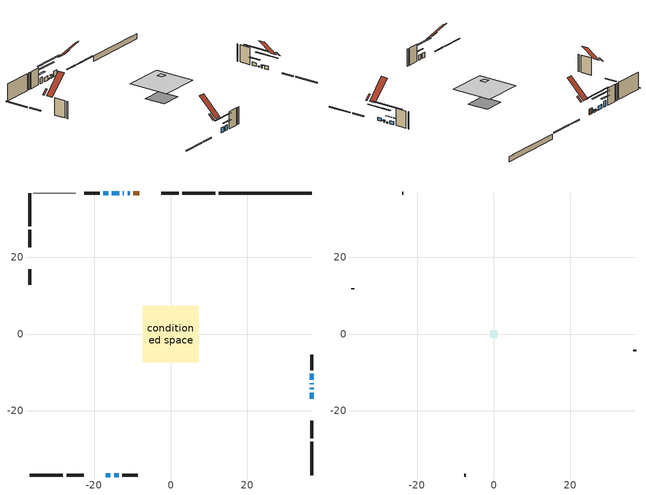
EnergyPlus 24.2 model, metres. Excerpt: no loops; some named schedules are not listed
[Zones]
conditioned space
 floor adiabatic (AdiabaticFloorConstruction): -7.35,-7.35 -7.35,7.35 7.35,7.35 7.35,-7.35 z4.73
 floor foundation (Slab1 construction): -3.89,-3.89 -3.89,3.89 3.89,3.89 3.89,-3.89 z-0.84
 wall outside (RimJoist1 construction): 11.64,36.75 2.98,36.75 / -36.75,-36.75 -28.09,-36.75 / -36.75,36.75 -36.75,28.09 / 36.75,-36.75 36.75,-28.09 z1.07:1.37
 wall outside (RimJoist3 construction): 2.05,36.75 -2.49,36.75 / -27.16,-36.75 -22.62,-36.75 / -36.75,27.16 -36.75,22.62 / 36.75,-27.16 36.75,-22.62 z1.07:1.37
 wall outside (AdiabaticWallConstruction 1): -8.18,36.75 -9.82,36.75 z1.07:3.1
 wall outside (AdiabaticWallConstruction): 36.75,-16.93 36.75,-15.36 / 36.75,-11.9 36.75,-10.34 z1.07:2.24; 36.75,-14.43 36.75,-14.02 z1.07:1.69; -10.75,36.75 -11.27,36.75 z1.07:1.83; 36.75,-13.09 36.75,-12.83 / -12.19,36.75 -12.46,36.75 z1.07:1.46; -13.38,36.75 -15.33,36.75 z1.07:2.52; -16.93,-36.75 -15.7,-36.75 / -14.78,-36.75 -13.55,-36.75 z1.07:2.89; -16.25,36.75 -17.63,36.75 z1.07:3.12
 wall outside (Wall1 construction): -18.56,36.75 -22.6,36.75 / -12.62,-36.75 -8.58,-36.75 / -36.75,16.93 -36.75,12.89 / 36.75,-9.41 36.75,-5.37 z1.07:7.17
 wall foundation (FoundationWall1 construction): 12.57,36.75,-0.84 12.57,36.75,1.07 34.33,36.75,1.07 34.33,36.75,0.99 36.75,36.75,0.99 36.75,36.75,-0.84
 wall adiabatic (Wall5 construction): -24.77,36.75 -35.82,36.75 z1.07:7.17
 window (WindowConstruction): 36.75,-16.93 36.75,-15.36 z1.07:2.24
 window (WindowConstruction 6): 36.75,-14.43 36.75,-14.02 z1.07:1.68
 window (WindowConstruction 7): -10.75,36.75 -11.26,36.75 z1.07:1.83
 window (WindowConstruction 8): 36.75,-13.09 36.75,-12.83 z1.07:1.46
 window (WindowConstruction 9): -12.19,36.75 -12.45,36.75 z1.07:1.46
 window (WindowConstruction 1): -13.38,36.75 -15.32,36.75 z1.07:2.51
 window (WindowConstruction 2): -16.93,-36.75 -15.7,-36.75 z1.07:2.89
 window (WindowConstruction 3): 36.75,-11.9 36.75,-10.34 z1.07:2.24
 window (WindowConstruction 4): -16.25,36.75 -17.63,36.75 z1.07:3.12
 window (WindowConstruction 5): -14.77,-36.75 -13.55,-36.75 z1.07:2.89
 door (Door): -8.18,36.75 -9.82,36.75 z1.07:3.1
 ceiling adiabatic (AdiabaticFloorConstruction): 7.35,-7.35 7.35,7.35 -7.35,7.35 -7.35,-7.35 z4.73
 roof outside (Roof2 construction): -7.25,36.75,7.17 -7.25,30.15,13.76 -4.92,30.15,13.76 -4.92,36.75,7.17; -17.86,-36.75,7.17 -17.86,-30.15,13.76 -20.19,-30.15,13.76 -20.19,-36.75,7.17; -36.75,17.86,7.17 -30.15,17.86,13.76 -30.15,20.19,13.76 -36.75,20.19,7.17; 36.75,-17.86,7.17 30.15,-17.86,13.76 30.15,-20.19,13.76 36.75,-20.19,7.17
attic - vented
 floor to conditioned space (Floor1 construction Reversed): -0.97,-0.97 -0.97,0.97 0.97,0.97 0.97,-0.97 z7.17
 wall outside (Wall4 construction): -23.53,36.75 -23.84,36.75 / -7.65,-36.75 -7.35,-36.75 / -36.75,11.96 -36.75,11.65 / 36.75,-4.44 36.75,-4.13 z1.07:7.17
 roof outside (Roof1 construction): -3.99,36.75,7.17 -3.99,35.12,8.8 -3.41,35.12,8.8 -3.41,36.75,7.17; -21.12,-36.75,7.17 -21.12,-35.12,8.8 -21.69,-35.12,8.8 -21.69,-36.75,7.17; -36.75,21.12,7.17 -35.12,21.12,8.8 -35.12,21.69,8.8 -36.75,21.69,7.17; 36.75,-21.12,7.17 35.12,-21.12,8.8 35.12,-21.69,8.8 36.75,-21.69,7.17
shading: 36.75,-11.61 36.75,-20.68 37.16,-20.68 37.16,-11.61 z5.99; 36.75,-13.82 36.75,-14.63 37.16,-14.63 37.16,-13.82 z1.88; -11.46,36.75 -10.55,36.75 -10.55,37.16 -11.46,37.16 z2.03; 36.75,-6.77 36.75,-19.15 37.16,-19.15 37.16,-6.77 z7.52; -18.51,36.75 -6.13,36.75 -6.13,37.16 -18.51,37.16 z7.52; -19.07,36.75 -9.63,36.75 -9.63,37.16 -19.07,37.16 z6.26; -11.95,-36.75 -20.68,-36.75 -20.68,-37.16 -11.95,-37.16 z6.64; 36.75,-8.92 36.75,-13.32 37.16,-13.32 37.16,-8.92 z3.66; -19.05,36.75 -14.83,36.75 -14.83,37.16 -19.05,37.16 z4.54; -12.13,-36.75 -16.2,-36.75 -16.2,-37.16 -12.13,-37.16 z4.31
[Building]
Building 1: Terrain=Suburbs
[Site:Location]
Ottawa Intl AP_ON: Latitude {deg}=45.32; Longitude {deg}=-75.67; Time Zone {hr}=-5; Elevation {m}=115; Keep Site Location Information=Yes
[Site:GroundTemperature:Shallow]
1.18808, -1.19398, -1.38475, -0.254337, 4.28362, 8.80044, 12.7163, 15.1969, 15.4076, 13.3901, 9.57408, 5.19582
[Site:WaterMainsTemperature]
Calculation Method=Schedule; Temperature Schedule=mains temperature schedule
[Material] Roughness=Rough; Thermal Absorptance=0.9
Name | Thickness {m} | Conductivity {W/m-K} | Density {kg/m3} | Specific Heat {J/kg-K} | Solar Absorptance | Visible Absorptance
asphalt or fiberglass shingles | 0.00635 | 0.162714 | 1121.4 | 1465.45 | 0.4 | 0.4
ceiling loosefill ins | 0.0846667 | 0.0480833 | 16.02 | 1046.75 | 0.7 | 0.7
ceiling stud and cavity | 0.1397 | 0.137024 | 65.682 | 1177.47 | 0.7 | 0.7
concrete 4.0 in. | 0.1016 | 1.803125 | 2242.8 | 837.4 | 0.7 | 0.7
concrete 8.0 in. | 0.2032 | 1.803125 | 2242.8 | 837.4 | 0.7 | 0.7
door material | 0.04445 | 0.188738 | 512.64 | 1214.23 | 0.7 | 0.7
floor covering | 0.0127 | 0.0433444 | 54.468 | 1339.84 | 0.6 | 0.6
floor rigid ins; wall rigid ins | 0.512978 | 0.029427 | 32.04 | 1214.23 | 0.7 | 0.7
floor stud and cavity | 0.1397 | 1.75129 | 37.0049 | 1207.88 | 0.7 | 0.7
furniture material conditioned space 1 | 0.1524 | 0.115458 | 640.8 | 1214.23 | 0.6 | 0.6
gypsum board | 0.0127 | 0.160291 | 801 | 837.4 | 0.6 | 0.6
osb sheathing 0.5 in. | 0.0127 | 0.115458 | 512.64 | 1214.23 | 0.7 | 0.7
osb sheathing 0.5 in. 1 | 0.0127 | 0.115458 | 512.64 | 1214.23 | 0.4 | 0.4
osb sheathing 0.75 in. | 0.01905 | 0.115458 | 512.64 | 1214.23 | 0.7 | 0.7
osb sheathing 2.0 in. | 0.0508 | 0.115458 | 512.64 | 1214.23 | 0.7 | 0.7
rim joist stud and cavity | 0.0508 | 0.177588 | 50.32683 | 1063.81 | 0.6 | 0.6
rim joist stud and cavity 1 | 0.0508 | 0.113771 | 125.044 | 1163.47 | 0.6 | 0.6
roof stud and cavity | 0.2032 | 0.128732 | 78.34581 | 1123.46 | 0.7 | 0.7
wall stud and cavity | 0.1397 | 0.200352 | 139.0536 | 1170.24 | 0.7 | 0.7
wall stud and cavity 1 | 0.0889 | 6.9971 | 50.32683 | 1063.81 | 0.6 | 0.6
wall stud and cavity 2 | 0.1397 | 0.162399 | 139.0536 | 1170.24 | 0.7 | 0.7
wall stud and cavity 3 | 0.0889 | 0.380278 | 52.3479 | 1209.89 | 0.7 | 0.7
wall stud and cavity 4 | 0.0889 | 0.391764 | 83.0341 | 1211.67 | 0.7 | 0.7
wood siding | 0.0254 | 0.102417 | 544.68 | 1172.36 | 0.4 | 0.4
wood siding 1 | 0.00254 | 0.102417 | 544.68 | 1172.36 | 0.4 | 0.4
wood siding 2; wood siding 3; wood siding 4 | 0.0254 | 0.102417 | 544.68 | 1172.36 | 0.7 | 0.7
[WindowMaterial:SimpleGlazingSystem]
Name | U-Factor {W/m2-K} | Solar Heat Gain Coefficient
WindowMaterial | 5.57125 | 0.72
WindowMaterial 1 | 5.71377 | 0.75
WindowMaterial 2 | 5.84096 | 0.77
WindowMaterial 3 | 5.89604 | 0.78
WindowMaterial 4 | 4.962572 | 0.61
WindowMaterial 5 | 5.19991 | 0.65
WindowMaterial 6 | 4.34197 | 0.48
[Construction]
AdiabaticFloorConstruction: floor stud and cavity, floor rigid ins, osb sheathing 0.75 in., floor covering
AdiabaticWallConstruction: wood siding 3, wall rigid ins, wall stud and cavity 3, gypsum board
AdiabaticWallConstruction 1: wood siding 4, wall rigid ins, wall stud and cavity 3, gypsum board
Door: door material
Floor1 construction Reversed: gypsum board, ceiling stud and cavity, ceiling loosefill ins
FoundationWall1 construction: concrete 8.0 in.
furniture construction conditioned space 1: furniture material conditioned space 1
PartitionWallConstruction: gypsum board, wall stud and cavity 4, gypsum board
RimJoist1 construction: wood siding 2, rim joist stud and cavity
RimJoist3 construction: wood siding 2, osb sheathing 2.0 in., rim joist stud and cavity 1
Roof1 construction: asphalt or fiberglass shingles
Roof2 construction: asphalt or fiberglass shingles, osb sheathing 0.75 in., roof stud and cavity, gypsum board
Slab1 construction: concrete 4.0 in.
Wall1 construction: wood siding, osb sheathing 0.5 in., wall stud and cavity, gypsum board
Wall4 construction: wood siding 1, wall stud and cavity 1
Wall5 construction: osb sheathing 0.5 in. 1, wall stud and cavity 2, gypsum board
WindowConstruction; WindowConstruction 3: WindowMaterial
WindowConstruction 1: WindowMaterial 1
WindowConstruction 2; WindowConstruction 5: WindowMaterial 2
WindowConstruction 4: WindowMaterial 3
WindowConstruction 6: WindowMaterial 4
WindowConstruction 7: WindowMaterial 5
WindowConstruction 8; WindowConstruction 9: WindowMaterial 6
[Zone] Multiplier=1; Part of Total Floor Area=Yes
Name | Volume {m3}
attic - vented | 0.862671
conditioned space | 531.6
[Space]
Name | Zone | Volume {m3}
attic - vented 1 | attic - vented | 0.862671
conditioned space 1 | conditioned space | 531.6
[ZoneInfiltration:EffectiveLeakageArea]
infil attic - vented 1: Zone or Space=attic - vented 1; Schedule=Always On Discrete; Effective Air Leakage Area {cm2}=158.737; Stack Coefficient=0.000537442; Wind Coefficient=1.56634e-05
[ZoneMixing]
whole house fan mix: Zone or Space=attic - vented; Schedule=Always On Continuous; Design Flow Rate Calculation Method=Flow/Zone; Design Flow Rate {m3/s}=0; Source Zone or Space=conditioned space
[SurfaceProperty:ExposedFoundationPerimeter]
Slab1: Exposed Perimeter Calculation Method=TotalExposedPerimeter; Total Exposed Perimeter {m}=24.18
[InternalMass] Zone or ZoneList=conditioned space; Space or SpaceList=conditioned space 1
Name | Construction | Surface Area {m2}
furniture mass conditioned space 1 | furniture construction conditioned space 1 | 110.56
partition wall mass | PartitionWallConstruction | 276.4
[Lights]
interior lighting: Zone or ZoneList or Space or SpaceList=conditioned space 1; Schedule=interior lighting schedule; Design Level Calculation Method=LightingLevel; Lighting Level {W}=343.2; Return Air Fraction=0; Fraction Radiant=0.6; Fraction Visible=0.2; Fraction Replaceable=1
[People]
occupants: Zone or ZoneList or Space or SpaceList=conditioned space 1; Number of People Schedule=occupants schedule; Number of People Calculation Method=People; Number of People=3; Fraction Radiant=0.314171; Sensible Heat Fraction=0.56303; Activity Level Schedule=occupants activity schedule; Carbon Dioxide Generation Rate {m3/s-W}=0; Enable ASHRAE 55 Comfort Warnings=No; Mean Radiant Temperature Calculation Type=EnclosureAveraged
[ElectricEquipment] Zone or ZoneList or Space or SpaceList=conditioned space 1; Design Level Calculation Method=EquipmentLevel
Name | Schedule | Design Level {W} | Fraction Latent | Fraction Radiant | Fraction Lost
clothes dryer | clothes dryer schedule | 140.772 | 0.015 | 0.081 | 0.85
clothes washer | clothes washer schedule | 32.1985 | 0.03 | 0.162 | 0.7
cooking range | cooking range schedule | 208.969 | 0.08 | 0.432 | 0.2
dishwasher | dishwasher schedule | 66.8632 | 0.3 | 0.18 | 0.4
fridge | fridge schedule | 72.9452 | 0 | 0.6 | 0
mech vent house fan | mech vent house fan schedule | 0.95 | 0 | 0 | 1
mech vent house fan cfis | mech vent house fan cfis schedule | 0 | 0 | 0 | 0
misc plug loads | misc plug loads schedule | 494.7 | 0.045 | 0.513 | 0.1
whole house fan | Always On Discrete | 0 | 0 | 0 | 1
[OtherEquipment] Zone or ZoneList or Space or SpaceList=conditioned space 1; Design Level Calculation Method=EquipmentLevel
Name | Fuel Type | Schedule | Design Level {W} | Fraction Latent | Fraction Radiant | Fraction Lost
clothes dryer 1 | Electricity | clothes dryer schedule | 0 | 0.015 | 0.081 | 0.85
cooking range 1 | Electricity | cooking range schedule | 0 | 0.08 | 0.432 | 0.2
general water use latent | None | general water use schedule | 59.3978 | 1 | 0 | 0
general water use sensible | None | general water use schedule | -58.539 | 0 | 0.6 | 0
mech vent house fan latent load | None | Always On Discrete | 0 | 1 | 0 | 0
mech vent house fan sensible load | None | Always On Discrete | 0 | 0 | 0 | 0
water heater energy adjustment1 | NaturalGas | Always On Discrete | 0.01 | 0 | 0 | 1
[ZoneInfiltration:DesignFlowRate] Zone or ZoneList or Space or SpaceList=conditioned space 1; Schedule=Always On Discrete; Design Flow Rate Calculation Method=Flow/Zone; Design Flow Rate {m3/s}=0
infil flow; natural vent flow; whole house fan flow
[Foundation:Kiva]
Foundation Kiva 1: Initial Indoor Air Temperature {C}=18; Wall Height Above Grade {m}=1.07; Wall Depth Below Slab {m}=0.2032
[Foundation:Kiva:Settings]
Soil Conductivity {W/m-K}=0.849921; Soil Density {kg/m3}=1842.3; Soil Specific Heat {J/kg-K}=418.7; Ground Solar Absorptivity=0.9; Ground Thermal Absorptivity=0.9; Ground Surface Roughness {m}=0.03; Far-Field Width {m}=40; Deep-Ground Boundary Condition=ZeroFlux; Deep-Ground Depth {m}=40; Minimum Cell Dimension {m}=0.2; Maximum Cell Growth Coefficient=3; Simulation Timestep=Timestep
[Exterior:Lights]
exterior lighting: Schedule=exterior lighting schedule; Design Level {W}=75.6
[Schedule:Constant]
Name | Hourly Value
Always On Continuous; mech vent house fan schedule; mech vent house fan cfis schedule; Always On Discrete | 1
occupants activity schedule | 117.228
fridge schedule | 0
[Schedule:Day:Interval]
interior lighting schedule day: No, 01:00, 0.108182, 04:00, 0.0901515, 05:00, 0.0991667, 06:00, 0.162273, 07:00, 0.270455, 08:00, 0.342576, 10:00, 0.369621, 11:00, 0.351591, 12:00, 0.333561, 13:00, 0.324545, 14:00, 0.31553, 15:00, 0.333561, 16:00, 0.369621, 17:00, 0.450758, 18:00, 0.585985, 19:00, 0.775303, 20:00, 0.955606, 21:00, 0.991667, 22:00, 0.712197, 23:00, 0.360606, 24:00, 0.162273
interior lighting schedule default day: No, 24:00, 0
[Schedule:Week:Daily]
interior lighting schedule Week Rule - Jan1-Jan27: interior lighting schedule day, interior lighting schedule day, interior lighting schedule day, interior lighting schedule day, interior lighting schedule day, interior lighting schedule day, interior lighting schedule day, interior lighting schedule default day, interior lighting schedule default day, interior lighting schedule default day, interior lighting schedule default day, interior lighting schedule default day
interior lighting schedule Week Rule - Jan28-Feb3: interior lighting schedule day, interior lighting schedule day, interior lighting schedule day, interior lighting schedule day, interior lighting schedule day 1, interior lighting schedule day 1, interior lighting schedule day 1, interior lighting schedule default day, interior lighting schedule default day, interior lighting schedule default day, interior lighting schedule default day, interior lighting schedule default day
interior lighting schedule Week Rule - Feb4-Feb24: interior lighting schedule day 1, interior lighting schedule day 1, interior lighting schedule day 1, interior lighting schedule day 1, interior lighting schedule day 1, interior lighting schedule day 1, interior lighting schedule day 1, interior lighting schedule default day, interior lighting schedule default day, interior lighting schedule default day, interior lighting schedule default day, interior lighting schedule default day
interior lighting schedule Week Rule - Feb25-Mar3: interior lighting schedule day 1, interior lighting schedule day 1, interior lighting schedule day 1, interior lighting schedule day 1, interior lighting schedule day 2, interior lighting schedule day 2, interior lighting schedule day 2, interior lighting schedule default day, interior lighting schedule default day, interior lighting schedule default day, interior lighting schedule default day, interior lighting schedule default day
interior lighting schedule Week Rule - Mar4-Mar31: interior lighting schedule day 2, interior lighting schedule day 2, interior lighting schedule day 2, interior lighting schedule day 2, interior lighting schedule day 2, interior lighting schedule day 2, interior lighting schedule day 2, interior lighting schedule default day, interior lighting schedule default day, interior lighting schedule default day, interior lighting schedule default day, interior lighting schedule default day
interior lighting schedule Week Rule - Apr1-Apr28: interior lighting schedule day 3, interior lighting schedule day 3, interior lighting schedule day 3, interior lighting schedule day 3, interior lighting schedule day 3, interior lighting schedule day 3, interior lighting schedule day 3, interior lighting schedule default day, interior lighting schedule default day, interior lighting schedule default day, interior lighting schedule default day, interior lighting schedule default day
interior lighting schedule Week Rule - Apr29-May5: interior lighting schedule day 3, interior lighting schedule day 3, interior lighting schedule day 4, interior lighting schedule day 4, interior lighting schedule day 4, interior lighting schedule day 4, interior lighting schedule day 4, interior lighting schedule default day, interior lighting schedule default day, interior lighting schedule default day, interior lighting schedule default day, interior lighting schedule default day
interior lighting schedule Week Rule - May6-May26: interior lighting schedule day 4, interior lighting schedule day 4, interior lighting schedule day 4, interior lighting schedule day 4, interior lighting schedule day 4, interior lighting schedule day 4, interior lighting schedule day 4, interior lighting schedule default day, interior lighting schedule default day, interior lighting schedule default day, interior lighting schedule default day, interior lighting schedule default day
interior lighting schedule Week Rule - May27-Jun2: interior lighting schedule day 4, interior lighting schedule day 4, interior lighting schedule day 4, interior lighting schedule day 4, interior lighting schedule day 4, interior lighting schedule day 5, interior lighting schedule day 5, interior lighting schedule default day, interior lighting schedule default day, interior lighting schedule default day, interior lighting schedule default day, interior lighting schedule default day
interior lighting schedule Week Rule - Jun3-Jun30: interior lighting schedule day 5, interior lighting schedule day 5, interior lighting schedule day 5, interior lighting schedule day 5, interior lighting schedule day 5, interior lighting schedule day 5, interior lighting schedule day 5, interior lighting schedule default day, interior lighting schedule default day, interior lighting schedule default day, interior lighting schedule default day, interior lighting schedule default day
interior lighting schedule Week Rule - Jul1-Jul28: interior lighting schedule day 6, interior lighting schedule day 6, interior lighting schedule day 6, interior lighting schedule day 6, interior lighting schedule day 6, interior lighting schedule day 6, interior lighting schedule day 6, interior lighting schedule default day, interior lighting schedule default day, interior lighting schedule default day, interior lighting schedule default day, interior lighting schedule default day
interior lighting schedule Week Rule - Jul29-Aug4: interior lighting schedule day 6, interior lighting schedule day 6, interior lighting schedule day 6, interior lighting schedule day 7, interior lighting schedule day 7, interior lighting schedule day 7, interior lighting schedule day 7, interior lighting schedule default day, interior lighting schedule default day, interior lighting schedule default day, interior lighting schedule default day, interior lighting schedule default day
interior lighting schedule Week Rule - Aug5-Aug25: interior lighting schedule day 7, interior lighting schedule day 7, interior lighting schedule day 7, interior lighting schedule day 7, interior lighting schedule day 7, interior lighting schedule day 7, interior lighting schedule day 7, interior lighting schedule default day, interior lighting schedule default day, interior lighting schedule default day, interior lighting schedule default day, interior lighting schedule default day
interior lighting schedule Week Rule - Aug26-Sep1: interior lighting schedule day 7, interior lighting schedule day 7, interior lighting schedule day 7, interior lighting schedule day 7, interior lighting schedule day 7, interior lighting schedule day 7, interior lighting schedule day 8, interior lighting schedule default day, interior lighting schedule default day, interior lighting schedule default day, interior lighting schedule default day, interior lighting schedule default day
interior lighting schedule Week Rule - Sep2-Sep29: interior lighting schedule day 8, interior lighting schedule day 8, interior lighting schedule day 8, interior lighting schedule day 8, interior lighting schedule day 8, interior lighting schedule day 8, interior lighting schedule day 8, interior lighting schedule default day, interior lighting schedule default day, interior lighting schedule default day, interior lighting schedule default day, interior lighting schedule default day
interior lighting schedule Week Rule - Sep30-Oct6: interior lighting schedule day 8, interior lighting schedule day 9, interior lighting schedule day 9, interior lighting schedule day 9, interior lighting schedule day 9, interior lighting schedule day 9, interior lighting schedule day 9, interior lighting schedule default day, interior lighting schedule default day, interior lighting schedule default day, interior lighting schedule default day, interior lighting schedule default day
interior lighting schedule Week Rule - Oct7-Oct27: interior lighting schedule day 9, interior lighting schedule day 9, interior lighting schedule day 9, interior lighting schedule day 9, interior lighting schedule day 9, interior lighting schedule day 9, interior lighting schedule day 9, interior lighting schedule default day, interior lighting schedule default day, interior lighting schedule default day, interior lighting schedule default day, interior lighting schedule default day
interior lighting schedule Week Rule - Oct28-Nov3: interior lighting schedule day 9, interior lighting schedule day 9, interior lighting schedule day 9, interior lighting schedule day 9, interior lighting schedule day 10, interior lighting schedule day 10, interior lighting schedule day 10, interior lighting schedule default day, interior lighting schedule default day, interior lighting schedule default day, interior lighting schedule default day, interior lighting schedule default day
interior lighting schedule Week Rule - Nov4-Nov24: interior lighting schedule day 10, interior lighting schedule day 10, interior lighting schedule day 10, interior lighting schedule day 10, interior lighting schedule day 10, interior lighting schedule day 10, interior lighting schedule day 10, interior lighting schedule default day, interior lighting schedule default day, interior lighting schedule default day, interior lighting schedule default day, interior lighting schedule default day
interior lighting schedule Week Rule - Nov25-Dec1: interior lighting schedule day 10, interior lighting schedule day 10, interior lighting schedule day 10, interior lighting schedule day 10, interior lighting schedule day 10, interior lighting schedule day 10, interior lighting schedule day 11, interior lighting schedule default day, interior lighting schedule default day, interior lighting schedule default day, interior lighting schedule default day, interior lighting schedule default day
interior lighting schedule Week Rule - Dec2-Dec31: interior lighting schedule day 11, interior lighting schedule day 11, interior lighting schedule day 11, interior lighting schedule day 11, interior lighting schedule day 11, interior lighting schedule day 11, interior lighting schedule day 11, interior lighting schedule default day, interior lighting schedule default day, interior lighting schedule default day, interior lighting schedule default day, interior lighting schedule default day
occupants schedule Week Rule - Jan1-Dec31: occupants schedule day, occupants schedule day, occupants schedule day, occupants schedule day, occupants schedule day, occupants schedule day, occupants schedule day, occupants schedule default day, occupants schedule default day, occupants schedule default day, occupants schedule default day, occupants schedule default day
clothes dryer schedule Week Rule - Jan1-Dec31: clothes dryer schedule day, clothes dryer schedule day, clothes dryer schedule day, clothes dryer schedule day, clothes dryer schedule day, clothes dryer schedule day, clothes dryer schedule day, clothes dryer schedule default day, clothes dryer schedule default day, clothes dryer schedule default day, clothes dryer schedule default day, clothes dryer schedule default day
clothes washer schedule Week Rule - Jan1-Dec31: clothes washer schedule day, clothes washer schedule day, clothes washer schedule day, clothes washer schedule day, clothes washer schedule day, clothes washer schedule day, clothes washer schedule day, clothes washer schedule default day, clothes washer schedule default day, clothes washer schedule default day, clothes washer schedule default day, clothes washer schedule default day
cooking range schedule Week Rule - Jan1-Dec31: cooking range schedule day, cooking range schedule day, cooking range schedule day, cooking range schedule day, cooking range schedule day, cooking range schedule day, cooking range schedule day, cooking range schedule default day, cooking range schedule default day, cooking range schedule default day, cooking range schedule default day, cooking range schedule default day
dishwasher schedule Week Rule - Jan1-Dec31: dishwasher schedule day, dishwasher schedule day, dishwasher schedule day, dishwasher schedule day, dishwasher schedule day, dishwasher schedule day, dishwasher schedule day, dishwasher schedule default day, dishwasher schedule default day, dishwasher schedule default day, dishwasher schedule default day, dishwasher schedule default day
misc plug loads schedule Week Rule - Jan1-Dec31: misc plug loads schedule day, misc plug loads schedule day, misc plug loads schedule day, misc plug loads schedule day, misc plug loads schedule day, misc plug loads schedule day, misc plug loads schedule day, misc plug loads schedule default day, misc plug loads schedule default day, misc plug loads schedule default day, misc plug loads schedule default day, misc plug loads schedule default day
general water use schedule Week Rule - Jan1-Dec31: general water use schedule day, general water use schedule day, general water use schedule day, general water use schedule day, general water use schedule day, general water use schedule day, general water use schedule day, general water use schedule default day, general water use schedule default day, general water use schedule default day, general water use schedule default day, general water use schedule default day
exterior lighting schedule Week Rule - Jan1-Jan27: exterior lighting schedule day, exterior lighting schedule day, exterior lighting schedule day, exterior lighting schedule day, exterior lighting schedule day, exterior lighting schedule day, exterior lighting schedule day, exterior lighting schedule default day, exterior lighting schedule default day, exterior lighting schedule default day, exterior lighting schedule default day, exterior lighting schedule default day
exterior lighting schedule Week Rule - Jan28-Feb3: exterior lighting schedule day, exterior lighting schedule day, exterior lighting schedule day, exterior lighting schedule day, exterior lighting schedule day 1, exterior lighting schedule day 1, exterior lighting schedule day 1, exterior lighting schedule default day, exterior lighting schedule default day, exterior lighting schedule default day, exterior lighting schedule default day, exterior lighting schedule default day
exterior lighting schedule Week Rule - Feb4-Feb24: exterior lighting schedule day 1, exterior lighting schedule day 1, exterior lighting schedule day 1, exterior lighting schedule day 1, exterior lighting schedule day 1, exterior lighting schedule day 1, exterior lighting schedule day 1, exterior lighting schedule default day, exterior lighting schedule default day, exterior lighting schedule default day, exterior lighting schedule default day, exterior lighting schedule default day
exterior lighting schedule Week Rule - Feb25-Mar3: exterior lighting schedule day 1, exterior lighting schedule day 1, exterior lighting schedule day 1, exterior lighting schedule day 1, exterior lighting schedule day 2, exterior lighting schedule day 2, exterior lighting schedule day 2, exterior lighting schedule default day, exterior lighting schedule default day, exterior lighting schedule default day, exterior lighting schedule default day, exterior lighting schedule default day
exterior lighting schedule Week Rule - Mar4-Mar31: exterior lighting schedule day 2, exterior lighting schedule day 2, exterior lighting schedule day 2, exterior lighting schedule day 2, exterior lighting schedule day 2, exterior lighting schedule day 2, exterior lighting schedule day 2, exterior lighting schedule default day, exterior lighting schedule default day, exterior lighting schedule default day, exterior lighting schedule default day, exterior lighting schedule default day
exterior lighting schedule Week Rule - Apr1-Apr28: exterior lighting schedule day 3, exterior lighting schedule day 3, exterior lighting schedule day 3, exterior lighting schedule day 3, exterior lighting schedule day 3, exterior lighting schedule day 3, exterior lighting schedule day 3, exterior lighting schedule default day, exterior lighting schedule default day, exterior lighting schedule default day, exterior lighting schedule default day, exterior lighting schedule default day
exterior lighting schedule Week Rule - Apr29-May5: exterior lighting schedule day 3, exterior lighting schedule day 3, exterior lighting schedule day 4, exterior lighting schedule day 4, exterior lighting schedule day 4, exterior lighting schedule day 4, exterior lighting schedule day 4, exterior lighting schedule default day, exterior lighting schedule default day, exterior lighting schedule default day, exterior lighting schedule default day, exterior lighting schedule default day
exterior lighting schedule Week Rule - May6-May26: exterior lighting schedule day 4, exterior lighting schedule day 4, exterior lighting schedule day 4, exterior lighting schedule day 4, exterior lighting schedule day 4, exterior lighting schedule day 4, exterior lighting schedule day 4, exterior lighting schedule default day, exterior lighting schedule default day, exterior lighting schedule default day, exterior lighting schedule default day, exterior lighting schedule default day
exterior lighting schedule Week Rule - May27-Jun2: exterior lighting schedule day 4, exterior lighting schedule day 4, exterior lighting schedule day 4, exterior lighting schedule day 4, exterior lighting schedule day 4, exterior lighting schedule day 5, exterior lighting schedule day 5, exterior lighting schedule default day, exterior lighting schedule default day, exterior lighting schedule default day, exterior lighting schedule default day, exterior lighting schedule default day
exterior lighting schedule Week Rule - Jun3-Jun30: exterior lighting schedule day 5, exterior lighting schedule day 5, exterior lighting schedule day 5, exterior lighting schedule day 5, exterior lighting schedule day 5, exterior lighting schedule day 5, exterior lighting schedule day 5, exterior lighting schedule default day, exterior lighting schedule default day, exterior lighting schedule default day, exterior lighting schedule default day, exterior lighting schedule default day
exterior lighting schedule Week Rule - Jul1-Jul28: exterior lighting schedule day 6, exterior lighting schedule day 6, exterior lighting schedule day 6, exterior lighting schedule day 6, exterior lighting schedule day 6, exterior lighting schedule day 6, exterior lighting schedule day 6, exterior lighting schedule default day, exterior lighting schedule default day, exterior lighting schedule default day, exterior lighting schedule default day, exterior lighting schedule default day
exterior lighting schedule Week Rule - Jul29-Aug4: exterior lighting schedule day 6, exterior lighting schedule day 6, exterior lighting schedule day 6, exterior lighting schedule day 7, exterior lighting schedule day 7, exterior lighting schedule day 7, exterior lighting schedule day 7, exterior lighting schedule default day, exterior lighting schedule default day, exterior lighting schedule default day, exterior lighting schedule default day, exterior lighting schedule default day
exterior lighting schedule Week Rule - Aug5-Aug25: exterior lighting schedule day 7, exterior lighting schedule day 7, exterior lighting schedule day 7, exterior lighting schedule day 7, exterior lighting schedule day 7, exterior lighting schedule day 7, exterior lighting schedule day 7, exterior lighting schedule default day, exterior lighting schedule default day, exterior lighting schedule default day, exterior lighting schedule default day, exterior lighting schedule default day
exterior lighting schedule Week Rule - Aug26-Sep1: exterior lighting schedule day 7, exterior lighting schedule day 7, exterior lighting schedule day 7, exterior lighting schedule day 7, exterior lighting schedule day 7, exterior lighting schedule day 7, exterior lighting schedule day 8, exterior lighting schedule default day, exterior lighting schedule default day, exterior lighting schedule default day, exterior lighting schedule default day, exterior lighting schedule default day
exterior lighting schedule Week Rule - Sep2-Sep29: exterior lighting schedule day 8, exterior lighting schedule day 8, exterior lighting schedule day 8, exterior lighting schedule day 8, exterior lighting schedule day 8, exterior lighting schedule day 8, exterior lighting schedule day 8, exterior lighting schedule default day, exterior lighting schedule default day, exterior lighting schedule default day, exterior lighting schedule default day, exterior lighting schedule default day
exterior lighting schedule Week Rule - Sep30-Oct6: exterior lighting schedule day 8, exterior lighting schedule day 9, exterior lighting schedule day 9, exterior lighting schedule day 9, exterior lighting schedule day 9, exterior lighting schedule day 9, exterior lighting schedule day 9, exterior lighting schedule default day, exterior lighting schedule default day, exterior lighting schedule default day, exterior lighting schedule default day, exterior lighting schedule default day
exterior lighting schedule Week Rule - Oct7-Oct27: exterior lighting schedule day 9, exterior lighting schedule day 9, exterior lighting schedule day 9, exterior lighting schedule day 9, exterior lighting schedule day 9, exterior lighting schedule day 9, exterior lighting schedule day 9, exterior lighting schedule default day, exterior lighting schedule default day, exterior lighting schedule default day, exterior lighting schedule default day, exterior lighting schedule default day
exterior lighting schedule Week Rule - Oct28-Nov3: exterior lighting schedule day 9, exterior lighting schedule day 9, exterior lighting schedule day 9, exterior lighting schedule day 9, exterior lighting schedule day 10, exterior lighting schedule day 10, exterior lighting schedule day 10, exterior lighting schedule default day, exterior lighting schedule default day, exterior lighting schedule default day, exterior lighting schedule default day, exterior lighting schedule default day
exterior lighting schedule Week Rule - Nov4-Nov24: exterior lighting schedule day 10, exterior lighting schedule day 10, exterior lighting schedule day 10, exterior lighting schedule day 10, exterior lighting schedule day 10, exterior lighting schedule day 10, exterior lighting schedule day 10, exterior lighting schedule default day, exterior lighting schedule default day, exterior lighting schedule default day, exterior lighting schedule default day, exterior lighting schedule default day
exterior lighting schedule Week Rule - Nov25-Dec1: exterior lighting schedule day 10, exterior lighting schedule day 10, exterior lighting schedule day 10, exterior lighting schedule day 10, exterior lighting schedule day 10, exterior lighting schedule day 10, exterior lighting schedule day 11, exterior lighting schedule default day, exterior lighting schedule default day, exterior lighting schedule default day, exterior lighting schedule default day, exterior lighting schedule default day
exterior lighting schedule Week Rule - Dec2-Dec31: exterior lighting schedule day 11, exterior lighting schedule day 11, exterior lighting schedule day 11, exterior lighting schedule day 11, exterior lighting schedule day 11, exterior lighting schedule day 11, exterior lighting schedule day 11, exterior lighting schedule default day, exterior lighting schedule default day, exterior lighting schedule default day, exterior lighting schedule default day, exterior lighting schedule default day
[Schedule:Year]
interior lighting schedule: interior lighting schedule Week Rule - Jan1-Jan27, 1, 1, 1, 27, interior lighting schedule Week Rule - Jan28-Feb3, 1, 28, 2, 3, interior lighting schedule Week Rule - Feb4-Feb24, 2, 4, 2, 24, interior lighting schedule Week Rule - Feb25-Mar3, 2, 25, 3, 3, interior lighting schedule Week Rule - Mar4-Mar31, 3, 4, 3, 31, interior lighting schedule Week Rule - Apr1-Apr28, 4, 1, 4, 28, interior lighting schedule Week Rule - Apr29-May5, 4, 29, 5, 5, interior lighting schedule Week Rule - May6-May26, 5, 6, 5, 26, interior lighting schedule Week Rule - May27-Jun2, 5, 27, 6, 2, interior lighting schedule Week Rule - Jun3-Jun30, 6, 3, 6, 30, interior lighting schedule Week Rule - Jul1-Jul28, 7, 1, 7, 28, interior lighting schedule Week Rule - Jul29-Aug4, 7, 29, 8, 4, interior lighting schedule Week Rule - Aug5-Aug25, 8, 5, 8, 25, interior lighting schedule Week Rule - Aug26-Sep1, 8, 26, 9, 1, interior lighting schedule Week Rule - Sep2-Sep29, 9, 2, 9, 29, interior lighting schedule Week Rule - Sep30-Oct6, 9, 30, 10, 6, interior lighting schedule Week Rule - Oct7-Oct27, 10, 7, 10, 27, interior lighting schedule Week Rule - Oct28-Nov3, 10, 28, 11, 3, interior lighting schedule Week Rule - Nov4-Nov24, 11, 4, 11, 24, interior lighting schedule Week Rule - Nov25-Dec1, 11, 25, 12, 1, interior lighting schedule Week Rule - Dec2-Dec31, 12, 2, 12, 31
occupants schedule: occupants schedule Week Rule - Jan1-Dec31, 1, 1, 12, 31
clothes dryer schedule: clothes dryer schedule Week Rule - Jan1-Dec31, 1, 1, 12, 31
clothes washer schedule: clothes washer schedule Week Rule - Jan1-Dec31, 1, 1, 12, 31
cooking range schedule: cooking range schedule Week Rule - Jan1-Dec31, 1, 1, 12, 31
dishwasher schedule: dishwasher schedule Week Rule - Jan1-Dec31, 1, 1, 12, 31
misc plug loads schedule: misc plug loads schedule Week Rule - Jan1-Dec31, 1, 1, 12, 31
general water use schedule: general water use schedule Week Rule - Jan1-Dec31, 1, 1, 12, 31
exterior lighting schedule: exterior lighting schedule Week Rule - Jan1-Jan27, 1, 1, 1, 27, exterior lighting schedule Week Rule - Jan28-Feb3, 1, 28, 2, 3, exterior lighting schedule Week Rule - Feb4-Feb24, 2, 4, 2, 24, exterior lighting schedule Week Rule - Feb25-Mar3, 2, 25, 3, 3, exterior lighting schedule Week Rule - Mar4-Mar31, 3, 4, 3, 31, exterior lighting schedule Week Rule - Apr1-Apr28, 4, 1, 4, 28, exterior lighting schedule Week Rule - Apr29-May5, 4, 29, 5, 5, exterior lighting schedule Week Rule - May6-May26, 5, 6, 5, 26, exterior lighting schedule Week Rule - May27-Jun2, 5, 27, 6, 2, exterior lighting schedule Week Rule - Jun3-Jun30, 6, 3, 6, 30, exterior lighting schedule Week Rule - Jul1-Jul28, 7, 1, 7, 28, exterior lighting schedule Week Rule - Jul29-Aug4, 7, 29, 8, 4, exterior lighting schedule Week Rule - Aug5-Aug25, 8, 5, 8, 25, exterior lighting schedule Week Rule - Aug26-Sep1, 8, 26, 9, 1, exterior lighting schedule Week Rule - Sep2-Sep29, 9, 2, 9, 29, exterior lighting schedule Week Rule - Sep30-Oct6, 9, 30, 10, 6, exterior lighting schedule Week Rule - Oct7-Oct27, 10, 7, 10, 27, exterior lighting schedule Week Rule - Oct28-Nov3, 10, 28, 11, 3, exterior lighting schedule Week Rule - Nov4-Nov24, 11, 4, 11, 24, exterior lighting schedule Week Rule - Nov25-Dec1, 11, 25, 12, 1, exterior lighting schedule Week Rule - Dec2-Dec31, 12, 2, 12, 31
[Schedule:Compact]
mains temperature schedule: Through: 01/01, For: AllDays, Until: 24:00, 5.98056, Through: 01/02, For: AllDays, Until: 24:00, 5.90111, Through: 01/03, For: AllDays, Until: 24:00, 5.82222, Through: 01/04, For: AllDays, Until: 24:00, 5.74556, Through: 01/05, For: AllDays, Until: 24:00, 5.66944, Through: 01/06, For: AllDays, Until: 24:00, 5.595, Through: 01/07, For: AllDays, Until: 24:00, 5.52222, Through: 01/08, For: AllDays, Until: 24:00, 5.45, Through: 01/09, For: AllDays, Until: 24:00, 5.38, Through: 01/10, For: AllDays, Until: 24:00, 5.31111, Through: 01/11, For: AllDays, Until: 24:00, 5.24333, Through: 01/12, For: AllDays, Until: 24:00, 5.17778, Through: 01/13, For: AllDays, Until: 24:00, 5.11333, Through: 01/14, For: AllDays, Until: 24:00, 5.05, Through: 01/15, For: AllDays, Until: 24:00, 4.98833, Through: 01/16, For: AllDays, Until: 24:00, 4.92889, Through: 01/17, For: AllDays, Until: 24:00, 4.87, Through: 01/18, For: AllDays, Until: 24:00, 4.81333, Through: 01/19, For: AllDays, Until: 24:00, 4.75833, Through: 01/20, For: AllDays, Until: 24:00, 4.70444, Through: 01/21, For: AllDays, Until: 24:00, 4.65278, Through: 01/22, For: AllDays, Until: 24:00, 4.60222, Through: 01/23, For: AllDays, Until: 24:00, 4.55333, Through: 01/24, For: AllDays, Until: 24:00, 4.50667, Through: 01/25, For: AllDays, Until: 24:00, 4.46111, Through: 01/26, For: AllDays, Until: 24:00, 4.41722, Through: 01/27, For: AllDays, Until: 24:00, 4.37556, Through: 01/28, For: AllDays, Until: 24:00, 4.335, Through: 01/29, For: AllDays, Until: 24:00, 4.29667, Through: 01/30, For: AllDays, Until: 24:00, 4.26, Through: 01/31, For: AllDays, Until: 24:00, 4.225, Through: 02/01, For: AllDays, Until: 24:00, 4.19167, Through: 02/02, For: AllDays, Until: 24:00, 4.16, Through: 02/03, For: AllDays, Until: 24:00, 4.13056, Through: 02/04, For: AllDays, Until: 24:00, 4.10278, Through: 02/05, For: AllDays, Until: 24:00, 4.07667, Through: 02/06, For: AllDays, Until: 24:00, 4.05222, Through: 02/07, For: AllDays, Until: 24:00, 4.03, Through: 02/08, For: AllDays, Until: 24:00, 4.00889, Through: 02/09, For: AllDays, Until: 24:00, 3.99056, Through: 02/10, For: AllDays, Until: 24:00, 3.97333, Through: 02/11, For: AllDays, Until: 24:00, 3.95833, Through: 02/12, For: AllDays, Until: 24:00, 3.945, Through: 02/13, For: AllDays, Until: 24:00, 3.93333, Through: 02/14, For: AllDays, Until: 24:00, 3.92389, Through: 02/15, For: AllDays, Until: 24:00, 3.91611, Through: 02/16, For: AllDays, Until: 24:00, 3.91, Through: 02/17, For: AllDays, Until: 24:00, 3.90611, Through: 02/18, For: AllDays, Until: 24:00, 3.90389, Through: 02/19, For: AllDays, Until: 24:00, 3.90389, Through: 02/20, For: AllDays, Until: 24:00, 3.905, Through: 02/21, For: AllDays, Until: 24:00, 3.90889, Through: 02/22, For: AllDays, Until: 24:00, 3.91389, Through: 02/23, For: AllDays, Until: 24:00, 3.92111, Through: 02/24, For: AllDays, Until: 24:00, 3.93, Through: 02/25, For: AllDays, Until: 24:00, 3.94056, Through: 02/26, For: AllDays, Until: 24:00, 3.95333, Through: 02/27, For: AllDays, Until: 24:00, 3.96778, Through: 02/28, For: AllDays, Until: 24:00, 3.98444, Through: 03/01, For: AllDays, Until: 24:00, 4.00278, Through: 03/02, For: AllDays, Until: 24:00, 4.02278, Through: 03/03, For: AllDays, Until: 24:00, 4.04444, Through: 03/04, For: AllDays, Until: 24:00, 4.06833, Through: 03/05, For: AllDays, Until: 24:00, 4.09389, Through: 03/06, For: AllDays, Until: 24:00, 4.12111, Through: 03/07, For: AllDays, Until: 24:00, 4.15, Through: 03/08, For: AllDays, Until: 24:00, 4.18111, Through: 03/09, For: AllDays, Until: 24:00, 4.21333, Through: 03/10, For: AllDays, Until: 24:00, 4.24778, Through: 03/11, For: AllDays, Until: 24:00, 4.28389, Through: 03/12, For: AllDays, Until: 24:00, 4.32222, Through: 03/13, For: AllDays, Until: 24:00, 4.36167, Through: 03/14, For: AllDays, Until: 24:00, 4.40333, Through: 03/15, For: AllDays, Until: 24:00, 4.44611, Through: 03/16, For: AllDays, Until: 24:00, 4.49111, Through: 03/17, For: AllDays, Until: 24:00, 4.53722, Through: 03/18, For: AllDays, Until: 24:00, 4.58556, Through: 03/19, For: AllDays, Until: 24:00, 4.63556, Through: 03/20, For: AllDays, Until: 24:00, 4.68667, Through: 03/21, For: AllDays, Until: 24:00, 4.74, Through: 03/22, For: AllDays, Until: 24:00, 4.79444, Through: 03/23, For: AllDays, Until: 24:00, 4.85111, Through: 03/24, For: AllDays, Until: 24:00, 4.90889, Through: 03/25, For: AllDays, Until: 24:00, 4.96833, Through: 03/26, For: AllDays, Until: 24:00, 5.02944, Through: 03/27, For: AllDays, Until: 24:00, 5.09167, Through: 03/28, For: AllDays, Until: 24:00, 5.15556, Through: 03/29, For: AllDays, Until: 24:00, 5.22111, Through: 03/30, For: AllDays, Until: 24:00, 5.28833, Through: 03/31, For: AllDays, Until: 24:00, 5.35667, Through: 04/01, For: AllDays, Until: 24:00, 5.42667, Through: 04/02, For: AllDays, Until: 24:00, 5.49778, Through: 04/03, For: AllDays, Until: 24:00, 5.57056, Through: 04/04, For: AllDays, Until: 24:00, 5.64444, Through: 04/05, For: AllDays, Until: 24:00, 5.71944, Through: 04/06, For: AllDays, Until: 24:00, 5.79611, Through: 04/07, For: AllDays, Until: 24:00, 5.87444, Through: 04/08, For: AllDays, Until: 24:00, 5.95389, Through: 04/09, For: AllDays, Until: 24:00, 6.03389, Through: 04/10, For: AllDays, Until: 24:00, 6.11611, Through: 04/11, For: AllDays, Until: 24:00, 6.19889, Through: 04/12, For: AllDays, Until: 24:00, 6.28278, Through: 04/13, For: AllDays, Until: 24:00, 6.36833, Through: 04/14, For: AllDays, Until: 24:00, 6.45444, Through: 04/15, For: AllDays, Until: 24:00, 6.54222, Through: 04/16, For: AllDays, Until: 24:00, 6.63056, Through: 04/17, For: AllDays, Until: 24:00, 6.72056, Through: 04/18, For: AllDays, Until: 24:00, 6.81111, Through: 04/19, For: AllDays, Until: 24:00, 6.90278, Through: 04/20, For: AllDays, Until: 24:00, 6.99556, Through: 04/21, For: AllDays, Until: 24:00, 7.08889, Through: 04/22, For: AllDays, Until: 24:00, 7.18333, Through: 04/23, For: AllDays, Until: 24:00, 7.27889, Through: 04/24, For: AllDays, Until: 24:00, 7.375, Through: 04/25, For: AllDays, Until: 24:00, 7.47222, Through: 04/26, For: AllDays, Until: 24:00, 7.57, Through: 04/27, For: AllDays, Until: 24:00, 7.66889, Through: 04/28, For: AllDays, Until: 24:00, 7.76833, Through: 04/29, For: AllDays, Until: 24:00, 7.86833, Through: 04/30, For: AllDays, Until: 24:00, 7.96889, Through: 05/01, For: AllDays, Until: 24:00, 8.07056, Through: 05/02, For: AllDays, Until: 24:00, 8.17278, Through: 05/03, For: AllDays, Until: 24:00, 8.275, Through: 05/04, For: AllDays, Until: 24:00, 8.37833, Through: 05/05, For: AllDays, Until: 24:00, 8.48222, Through: 05/06, For: AllDays, Until: 24:00, 8.58667, Through: 05/07, For: AllDays, Until: 24:00, 8.69111, Through: 05/08, For: AllDays, Until: 24:00, 8.79667, Through: 05/09, For: AllDays, Until: 24:00, 8.90222, Through: 05/10, For: AllDays, Until: 24:00, 9.00833, Through: 05/11, For: AllDays, Until: 24:00, 9.11444, Through: 05/12, For: AllDays, Until: 24:00, 9.22111, Through: 05/13, For: AllDays, Until: 24:00, 9.32778, Through: 05/14, For: AllDays, Until: 24:00, 9.435, Through: 05/15, For: AllDays, Until: 24:00, 9.54278, Through: 05/16, For: AllDays, Until: 24:00, 9.65, Through: 05/17, For: AllDays, Until: 24:00, 9.75778, Through: 05/18, For: AllDays, Until: 24:00, 9.86611, Through: 05/19, For: AllDays, Until: 24:00, 9.97389, Through: 05/20, For: AllDays, Until: 24:00, 10.0822, Through: 05/21, For: AllDays, Until: 24:00, 10.19, Through: 05/22, For: AllDays, Until: 24:00, 10.2983, Through: 05/23, For: AllDays, Until: 24:00, 10.4061, Through: 05/24, For: AllDays, Until: 24:00, 10.5139, Through: 05/25, For: AllDays, Until: 24:00, 10.6222, Through: 05/26, For: AllDays, Until: 24:00, 10.73, Through: 05/27, For: AllDays, Until: 24:00, 10.8372, Through: 05/28, For: AllDays, Until: 24:00, 10.945, Through: 05/29, For: AllDays, Until: 24:00, 11.0517, Through: 05/30, For: AllDays, Until: 24:00, 11.1589, Through: 05/31, For: AllDays, Until: 24:00, 11.2656, Through: 06/01, For: AllDays, Until: 24:00, 11.3717, Through: 06/02, For: AllDays, Until: 24:00, 11.4778, Through: 06/03, For: AllDays, Until: 24:00, 11.5833, Through: 06/04, For: AllDays, Until: 24:00, 11.6883, Through: 06/05, For: AllDays, Until: 24:00, 11.7933, Through: 06/06, For: AllDays, Until: 24:00, 11.8972, Through: 06/07, For: AllDays, Until: 24:00, 12.0011, Through: 06/08, For: AllDays, Until: 24:00, 12.1044, Through: 06/09, For: AllDays, Until: 24:00, 12.2067, Through: 06/10, For: AllDays, Until: 24:00, 12.3089, Through: 06/11, For: AllDays, Until: 24:00, 12.4106, Through: 06/12, For: AllDays, Until: 24:00, 12.5111, Through: 06/13, For: AllDays, Until: 24:00, 12.6111, Through: 06/14, For: AllDays, Until: 24:00, 12.7106, Through: 06/15, For: AllDays, Until: 24:00, 12.8089, Through: 06/16, For: AllDays, Until: 24:00, 12.9067, Through: 06/17, For: AllDays, Until: 24:00, 13.0039, Through: 06/18, For: AllDays, Until: 24:00, 13.1, Through: 06/19, For: AllDays, Until: 24:00, 13.195, Through: 06/20, For: AllDays, Until: 24:00, 13.2894, Through: 06/21, For: AllDays, Until: 24:00, 13.3833, Through: 06/22, For: AllDays, Until: 24:00, 13.4756, Through: 06/23, For: AllDays, Until: 24:00, 13.5672, Through: 06/24, For: AllDays, Until: 24:00, 13.6578, Through: 06/25, For: AllDays, Until: 24:00, 13.7472, Through: 06/26, For: AllDays, Until: 24:00, 13.8356, Through: 06/27, For: AllDays, Until: 24:00, 13.9233, Through: 06/28, For: AllDays, Until: 24:00, 14.0094, Through: 06/29, For: AllDays, Until: 24:00, 14.0944, Through: 06/30, For: AllDays, Until: 24:00, 14.1789, Through: 07/01, For: AllDays, Until: 24:00, 14.2617, Through: 07/02, For: AllDays, Until: 24:00, 14.3433, Through: 07/03, For: AllDays, Until: 24:00, 14.4233, Through: 07/04, For: AllDays, Until: 24:00, 14.5028, Through: 07/05, For: AllDays, Until: 24:00, 14.5806, Through: 07/06, For: AllDays, Until: 24:00, 14.6567, Through: 07/07, For: AllDays, Until: 24:00, 14.7322, Through: 07/08, For: AllDays, Until: 24:00, 14.8061, Through: 07/09, For: AllDays, Until: 24:00, 14.8783, Through: 07/10, For: AllDays, Until: 24:00, 14.9494, Through: 07/11, For: AllDays, Until: 24:00, 15.0194, Through: 07/12, For: AllDays, Until: 24:00, 15.0878, Through: 07/13, For: AllDays, Until: 24:00, 15.1544, Through: 07/14, For: AllDays, Until: 24:00, 15.22, Through: 07/15, For: AllDays, Until: 24:00, 15.2833, Through: 07/16, For: AllDays, Until: 24:00, 15.3461, Through: 07/17, For: AllDays, Until: 24:00, 15.4067, Through: 07/18, For: AllDays, Until: 24:00, 15.4661, Through: 07/19, For: AllDays, Until: 24:00, 15.5239, Through: 07/20, For: AllDays, Until: 24:00, 15.58, Through: 07/21, For: AllDays, Until: 24:00, 15.6344, Through: 07/22, For: AllDays, Until: 24:00, 15.6872, Through: 07/23, For: AllDays, Until: 24:00, 15.7383, Through: 07/24, For: AllDays, Until: 24:00, 15.7883, Through: 07/25, For: AllDays, Until: 24:00, 15.8361, Through: 07/26, For: AllDays, Until: 24:00, 15.8822, Through: 07/27, For: AllDays, Until: 24:00, 15.9272, Through: 07/28, For: AllDays, Until: 24:00, 15.97, Through: 07/29, For: AllDays, Until: 24:00, 16.0111, Through: 07/30, For: AllDays, Until: 24:00, 16.0506, Through: 07/31, For: AllDays, Until: 24:00, 16.0883, Through: 08/01, For: AllDays, Until: 24:00, 16.1244, Through: 08/02, For: AllDays, Until: 24:00, 16.1583, Through: 08/03, For: AllDays, Until: 24:00, 16.1911, Through: 08/04, For: AllDays, Until: 24:00, 16.2217, Through: 08/05, For: AllDays, Until: 24:00, 16.2506, Through: 08/06, For: AllDays, Until: 24:00, 16.2778, Through: 08/07, For: AllDays, Until: 24:00, 16.3028, Through: 08/08, For: AllDays, Until: 24:00, 16.3267, Through: 08/09, For: AllDays, Until: 24:00, 16.3483, Through: 08/10, For: AllDays, Until: 24:00, 16.3678, Through: 08/11, For: AllDays, Until: 24:00, 16.3861, Through: 08/12, For: AllDays, Until: 24:00, 16.4022, Through: 08/13, For: AllDays, Until: 24:00, 16.4167, Through: 08/14, For: AllDays, Until: 24:00, 16.4289, Through: 08/15, For: AllDays, Until: 24:00, 16.4394, Through: 08/16, For: AllDays, Until: 24:00, 16.4483, Through: 08/17, For: AllDays, Until: 24:00, 16.455, Through: 08/18, For: AllDays, Until: 24:00, 16.4606, Through: 08/19, For: AllDays, Until: 24:00, 16.4633, Through: 08/20, For: AllDays, Until: 24:00, 16.465, Through: 08/21, For: AllDays, Until: 24:00, 16.4644, Through: 08/22, For: AllDays, Until: 24:00, 16.4622, Through: 08/23, For: AllDays, Until: 24:00, 16.4578, Through: 08/24, For: AllDays, Until: 24:00, 16.4517, Through: 08/25, For: AllDays, Until: 24:00, 16.4439, Through: 08/26, For: AllDays, Until: 24:00, 16.4339, Through: 08/27, For: AllDays, Until: 24:00, 16.4222, Through: 08/28, For: AllDays, Until: 24:00, 16.4089, Through: 08/29, For: AllDays, Until: 24:00, 16.3933, Through: 08/30, For: AllDays, Until: 24:00, 16.3761, Through: 08/31, For: AllDays, Until: 24:00, 16.3572, Through: 09/01, For: AllDays, Until: 24:00, 16.3361, Through: 09/02, For: AllDays, Until: 24:00, 16.3139, Through: 09/03, For: AllDays, Until: 24:00, 16.2894, Through: 09/04, For: AllDays, Until: 24:00, 16.2628, Through: 09/05, For: AllDays, Until: 24:00, 16.235, Through: 09/06, For: AllDays, Until: 24:00, 16.205, Through: 09/07, For: AllDays, Until: 24:00, 16.1733, Through: 09/08, For: AllDays, Until: 24:00, 16.14, Through: 09/09, For: AllDays, Until: 24:00, 16.1044, Through: 09/10, For: AllDays, Until: 24:00, 16.0678, Through: 09/11, For: AllDays, Until: 24:00, 16.0289, Through: 09/12, For: AllDays, Until: 24:00, 15.9889, Through: 09/13, For: AllDays, Until: 24:00, 15.9467, Through: 09/14, For: AllDays, Until: 24:00, 15.9028, Through: 09/15, For: AllDays, Until: 24:00, 15.8572, Through: 09/16, For: AllDays, Until: 24:00, 15.81, Through: 09/17, For: AllDays, Until: 24:00, 15.7611, Through: 09/18, For: AllDays, Until: 24:00, 15.7106, Through: 09/19, For: AllDays, Until: 24:00, 15.6583, Through: 09/20, For: AllDays, Until: 24:00, 15.6044, Through: 09/21, For: AllDays, Until: 24:00, 15.5489, Through: 09/22, For: AllDays, Until: 24:00, 15.4922, Through: 09/23, For: AllDays, Until: 24:00, 15.4333, Through: 09/24, For: AllDays, Until: 24:00, 15.3733, Through: 09/25, For: AllDays, Until: 24:00, 15.3117, Through: 09/26, For: AllDays, Until: 24:00, 15.2483, Through: 09/27, For: AllDays, Until: 24:00, 15.1839, Through: 09/28, For: AllDays, Until: 24:00, 15.1178, Through: 09/29, For: AllDays, Until: 24:00, 15.05, Through: 09/30, For: AllDays, Until: 24:00, 14.9811, Through: 10/01, For: AllDays, Until: 24:00, 14.9106, Through: 10/02, For: AllDays, Until: 24:00, 14.8389, Through: 10/03, For: AllDays, Until: 24:00, 14.7656, Through: 10/04, For: AllDays, Until: 24:00, 14.6906, Through: 10/05, For: AllDays, Until: 24:00, 14.615, Through: 10/06, For: AllDays, Until: 24:00, 14.5378, Through: 10/07, For: AllDays, Until: 24:00, 14.4589, Through: 10/08, For: AllDays, Until: 24:00, 14.3794, Through: 10/09, For: AllDays, Until: 24:00, 14.2983, Through: 10/10, For: AllDays, Until: 24:00, 14.2161, Through: 10/11, For: AllDays, Until: 24:00, 14.1322, Through: 10/12, For: AllDays, Until: 24:00, 14.0478, Through: 10/13, For: AllDays, Until: 24:00, 13.9622, Through: 10/14, For: AllDays, Until: 24:00, 13.875, Through: 10/15, For: AllDays, Until: 24:00, 13.7872, Through: 10/16, For: AllDays, Until: 24:00, 13.6983, Through: 10/17, For: AllDays, Until: 24:00, 13.6078, Through: 10/18, For: AllDays, Until: 24:00, 13.5167, Through: 10/19, For: AllDays, Until: 24:00, 13.425, Through: 10/20, For: AllDays, Until: 24:00, 13.3317, Through: 10/21, For: AllDays, Until: 24:00, 13.2378, Through: 10/22, For: AllDays, Until: 24:00, 13.1428, Through: 10/23, For: AllDays, Until: 24:00, 13.0472, Through: 10/24, For: AllDays, Until: 24:00, 12.9506, Through: 10/25, For: AllDays, Until: 24:00, 12.8528, Through: 10/26, For: AllDays, Until: 24:00, 12.755, Through: 10/27, For: AllDays, Until: 24:00, 12.6556, Through: 10/28, For: AllDays, Until: 24:00, 12.5561, Through: 10/29, For: AllDays, Until: 24:00, 12.4556, Through: 10/30, For: AllDays, Until: 24:00, 12.3544, Through: 10/31, For: AllDays, Until: 24:00, 12.2528, Through: 11/01, For: AllDays, Until: 24:00, 12.1506, Through: 11/02, For: AllDays, Until: 24:00, 12.0472, Through: 11/03, For: AllDays, Until: 24:00, 11.9439, Through: 11/04, For: AllDays, Until: 24:00, 11.84, Through: 11/05, For: AllDays, Until: 24:00, 11.7356, Through: 11/06, For: AllDays, Until: 24:00, 11.6306, Through: 11/07, For: AllDays, Until: 24:00, 11.525, Through: 11/08, For: AllDays, Until: 24:00, 11.4194, Through: 11/09, For: AllDays, Until: 24:00, 11.3133, Through: 11/10, For: AllDays, Until: 24:00, 11.2067, Through: 11/11, For: AllDays, Until: 24:00, 11.1, Through: 11/12, For: AllDays, Until: 24:00, 10.9928, Through: 11/13, For: AllDays, Until: 24:00, 10.8856, Through: 11/14, For: AllDays, Until: 24:00, 10.7778, Through: 11/15, For: AllDays, Until: 24:00, 10.6706, Through: 11/16, For: AllDays, Until: 24:00, 10.5628, Through: 11/17, For: AllDays, Until: 24:00, 10.4544, Through: 11/18, For: AllDays, Until: 24:00, 10.3467, Through: 11/19, For: AllDays, Until: 24:00, 10.2383, Through: 11/20, For: AllDays, Until: 24:00, 10.1306, Through: 11/21, For: AllDays, Until: 24:00, 10.0222, Through: 11/22, For: AllDays, Until: 24:00, 9.91444, Through: 11/23, For: AllDays, Until: 24:00, 9.80667, Through: 11/24, For: AllDays, Until: 24:00, 9.69833, Through: 11/25, For: AllDays, Until: 24:00, 9.59111, Through: 11/26, For: AllDays, Until: 24:00, 9.48333, Through: 11/27, For: AllDays, Until: 24:00, 9.37611, Through: 11/28, For: AllDays, Until: 24:00, 9.26889, Through: 11/29, For: AllDays, Until: 24:00, 9.16222, Through: 11/30, For: AllDays, Until: 24:00, 9.05556, Through: 12/01, For: AllDays, Until: 24:00, 8.94944, Through: 12/02, For: AllDays, Until: 24:00, 8.84389, Through: 12/03, For: AllDays, Until: 24:00, 8.73833, Through: 12/04, For: AllDays, Until: 24:00, 8.63333, Through: 12/05, For: AllDays, Until: 24:00, 8.52889, Through: 12/06, For: AllDays, Until: 24:00, 8.425, Through: 12/07, For: AllDays, Until: 24:00, 8.32167, Through: 12/08, For: AllDays, Until: 24:00, 8.21833, Through: 12/09, For: AllDays, Until: 24:00, 8.11611, Through: 12/10, For: AllDays, Until: 24:00, 8.01444, Through: 12/11, For: AllDays, Until: 24:00, 7.91333, Through: 12/12, For: AllDays, Until: 24:00, 7.81278, Through: 12/13, For: AllDays, Until: 24:00, 7.71333, Through: 12/14, For: AllDays, Until: 24:00, 7.61389, Through: 12/15, For: AllDays, Until: 24:00, 7.51611, Through: 12/16, For: AllDays, Until: 24:00, 7.41833, Through: 12/17, For: AllDays, Until: 24:00, 7.32167, Through: 12/18, For: AllDays, Until: 24:00, 7.22611, Through: 12/19, For: AllDays, Until: 24:00, 7.13111, Through: 12/20, For: AllDays, Until: 24:00, 7.03722, Through: 12/21, For: AllDays, Until: 24:00, 6.94389, Through: 12/22, For: AllDays, Until: 24:00, 6.85222, Through: 12/23, For: AllDays, Until: 24:00, 6.76111, Through: 12/24, For: AllDays, Until: 24:00, 6.67056, Through: 12/25, For: AllDays, Until: 24:00, 6.58167, Through: 12/26, For: AllDays, Until: 24:00, 6.49389, Through: 12/27, For: AllDays, Until: 24:00, 6.40667, Through: 12/28, For: AllDays, Until: 24:00, 6.32111, Through: 12/29, For: AllDays, Until: 24:00, 6.23611, Through: 12/30, For: AllDays, Until: 24:00, 6.15278, Through: 12/31, For: AllDays, Until: 24:00, 6.07056
